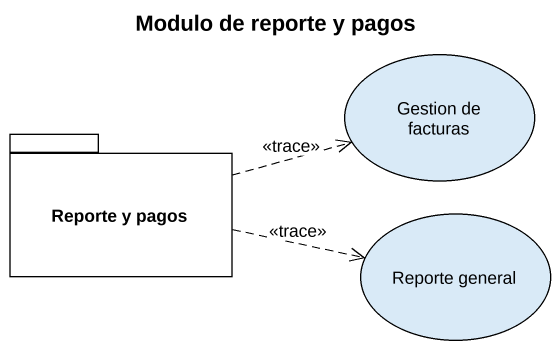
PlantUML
@startuml
title Modulo de reporte y pagos
usecase "Gestion de facturas" as Gestion_de_facturas
package "Reporte y pagos" as Reporte_y_pagos {
}
usecase "Reporte general" as Reporte_general
Reporte_y_pagos .right.> Gestion_de_facturas : <<trace>>
Reporte_y_pagos .right.> Reporte_general : <<trace>>
@enduml
